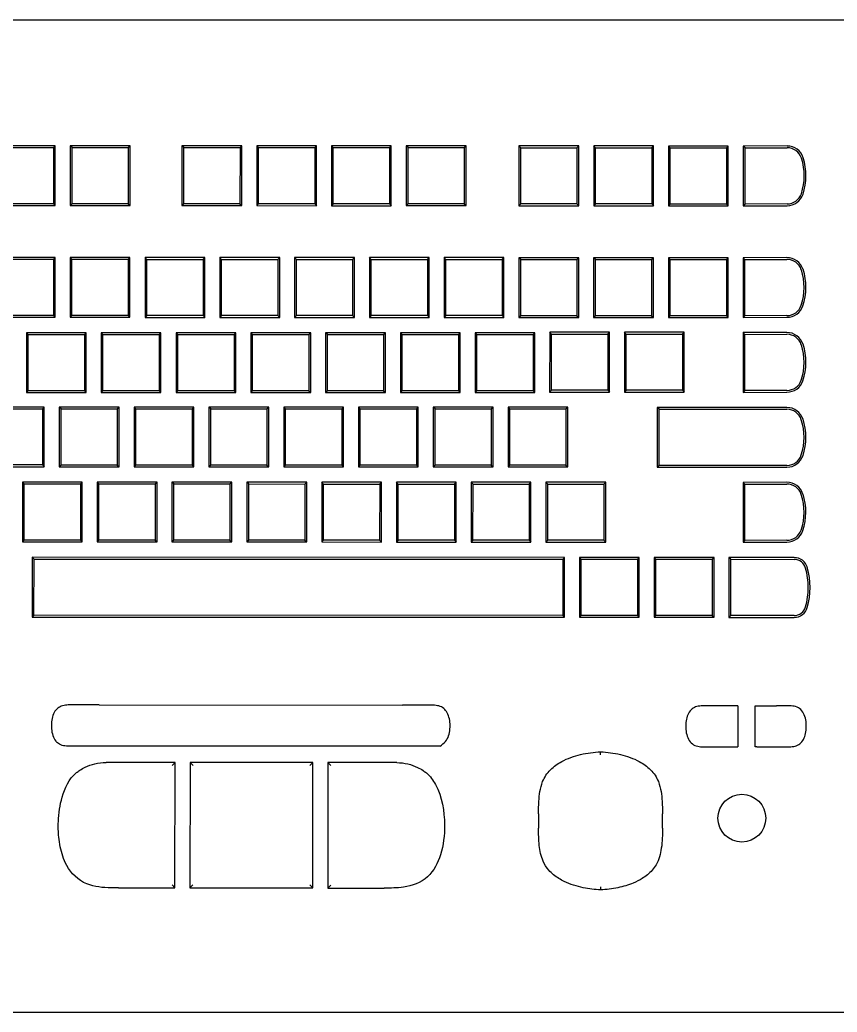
# Model space of a CAD drawing. Header units: millimetres. Extents: x -35117 to 70520, y -28859 to 27816.
# Drawn here: x -8773.3 to -8644.7, y 5050.4 to 5206.5 of the extents above; entities that cross this region are included whole.
import ezdxf

# ---------------------------------------------------------------- set-up
doc = ezdxf.new("R2010")
doc.units = ezdxf.units.MM
doc.layers.add('DRAW', color=7, linetype='Continuous', lineweight=40)

# ---------------------------------------------------------------- blocks, each defined once
blk = doc.blocks.new('клавиатура')
at = {"layer": 'DRAW', "color": 2, "lineweight": 25, "extrusion": (1, -6.50663e-16, 4.44089e-16)}
for p, q in [((303757.13, -6407.81), (304168.26, -6407.81)), ((303825.47, -6427.64), (303816.06, -6427.64)), ((303816.34, -6427.92), (303825.19, -6427.92)), ((303825.19, -6427.92), (303825.47, -6427.64)), ((303825.19, -6427.92), (303825.19, -6436.76)), ((303825.47, -6437.05), (303825.47, -6427.64)), ((303837.23, -6427.64), (303827.82, -6427.64)), ((303828.11, -6427.92), (303827.82, -6427.64)), ((303827.82, -6427.64), (303827.82, -6437.05)), ((303828.1, -6436.76), (303828.11, -6427.92)), ((303828.11, -6427.92), (303836.95, -6427.92)), ((303836.95, -6427.92), (303837.23, -6427.64)), ((303836.95, -6427.92), (303836.95, -6436.77)), ((303837.23, -6437.05), (303837.23, -6427.64)), ((303854.81, -6427.64), (303845.4, -6427.64)), ((303845.68, -6427.93), (303845.4, -6427.64)), ((303845.4, -6427.64), (303845.4, -6437.05)), ((303845.68, -6427.93), (303854.53, -6427.93)), ((303845.68, -6436.77), (303845.68, -6427.93)), ((303854.53, -6427.93), (303854.52, -6436.77)), ((303854.53, -6427.93), (303854.81, -6427.64)), ((303854.81, -6437.05), (303854.81, -6427.64)), ((303866.57, -6427.65), (303857.16, -6427.64)), ((303857.44, -6427.93), (303857.16, -6427.64)), ((303857.16, -6427.64), (303857.16, -6437.05)), ((303857.44, -6427.93), (303866.29, -6427.93)), ((303857.44, -6436.77), (303857.44, -6427.93)), ((303866.29, -6427.93), (303866.57, -6427.65)), ((303866.29, -6427.93), (303866.29, -6436.77)), ((303866.57, -6437.06), (303866.57, -6427.65)), ((303878.33, -6427.65), (303868.92, -6427.65)), ((303869.21, -6427.93), (303868.92, -6427.65)), ((303868.92, -6427.65), (303868.92, -6437.06)), ((303869.2, -6436.78), (303869.21, -6427.93)), ((303869.21, -6427.93), (303878.05, -6427.93)), ((303878.05, -6427.93), (303878.33, -6427.65)), ((303878.05, -6427.93), (303878.05, -6436.78)), ((303878.33, -6437.06), (303878.33, -6427.65)), ((303880.69, -6427.63), (303880.68, -6437.04)), ((303890.1, -6427.63), (303880.69, -6427.63)), ((303880.97, -6427.91), (303880.69, -6427.63)), ((303880.97, -6427.91), (303889.81, -6427.91)), ((303880.97, -6436.76), (303880.97, -6427.91)), ((303889.81, -6427.91), (303890.1, -6427.63)), ((303889.81, -6427.91), (303889.81, -6436.76)), ((303890.09, -6437.04), (303890.1, -6427.63)), ((303907.83, -6427.66), (303898.42, -6427.66)), ((303898.7, -6427.94), (303898.42, -6427.66)), ((303898.42, -6427.66), (303898.42, -6437.07)), ((303898.7, -6427.94), (303907.55, -6427.94)), ((303898.7, -6436.79), (303898.7, -6427.94)), ((303907.55, -6427.94), (303907.83, -6427.66)), ((303907.55, -6427.94), (303907.55, -6436.79)), ((303907.83, -6437.07), (303907.83, -6427.66)), ((303910.47, -6427.95), (303910.18, -6427.66)), ((303910.18, -6427.66), (303910.18, -6437.07)), ((303919.59, -6427.66), (303910.18, -6427.66)), ((303910.46, -6436.79), (303910.47, -6427.95)), ((303910.47, -6427.95), (303919.31, -6427.95)), ((303919.31, -6427.95), (303919.59, -6427.66)), ((303919.31, -6427.95), (303919.31, -6436.79)), ((303919.59, -6437.07), (303919.59, -6427.66)), ((303921.95, -6427.67), (303921.94, -6437.08)), ((303931.36, -6427.67), (303921.95, -6427.67)), ((303922.23, -6427.95), (303921.95, -6427.67)), ((303922.23, -6427.95), (303931.07, -6427.95)), ((303922.23, -6436.8), (303922.23, -6427.95)), ((303931.07, -6427.95), (303931.36, -6427.67)), ((303931.07, -6427.95), (303931.07, -6436.8)), ((303931.35, -6437.08), (303931.36, -6427.67)), ((303940.6, -6427.66), (303933.71, -6427.69)), ((303933.99, -6427.97), (303933.71, -6427.69)), ((303933.71, -6427.69), (303933.71, -6437.1)), ((303933.99, -6427.97), (303940.6, -6427.95)), ((303933.99, -6436.82), (303933.99, -6427.97)), ((303816.06, -6437.05), (303825.47, -6437.05)), ((303825.19, -6436.76), (303816.34, -6436.76)), ((303825.19, -6436.76), (303825.47, -6437.05)), ((303828.1, -6436.76), (303827.82, -6437.05)), ((303827.82, -6437.05), (303837.23, -6437.05)), ((303836.95, -6436.77), (303828.1, -6436.76)), ((303836.95, -6436.77), (303837.23, -6437.05)), ((303845.68, -6436.77), (303845.4, -6437.05)), ((303845.4, -6437.05), (303854.81, -6437.05)), ((303854.52, -6436.77), (303845.68, -6436.77)), ((303854.52, -6436.77), (303854.81, -6437.05)), ((303857.44, -6436.77), (303857.16, -6437.05)), ((303857.16, -6437.05), (303866.57, -6437.06)), ((303866.29, -6436.77), (303857.44, -6436.77)), ((303866.29, -6436.77), (303866.57, -6437.06)), ((303869.2, -6436.78), (303868.92, -6437.06)), ((303868.92, -6437.06), (303878.33, -6437.06)), ((303878.05, -6436.78), (303869.2, -6436.78)), ((303878.05, -6436.78), (303878.33, -6437.06)), ((303880.97, -6436.76), (303880.68, -6437.04)), ((303880.68, -6437.04), (303890.09, -6437.04)), ((303889.81, -6436.76), (303880.97, -6436.76)), ((303889.81, -6436.76), (303890.09, -6437.04)), ((303898.7, -6436.79), (303898.42, -6437.07)), ((303898.42, -6437.07), (303907.83, -6437.07)), ((303907.55, -6436.79), (303898.7, -6436.79)), ((303907.55, -6436.79), (303907.83, -6437.07)), ((303910.46, -6436.79), (303910.18, -6437.07)), ((303910.18, -6437.07), (303919.59, -6437.07)), ((303919.31, -6436.79), (303910.46, -6436.79)), ((303919.31, -6436.79), (303919.59, -6437.07)), ((303922.23, -6436.8), (303921.94, -6437.08)), ((303921.94, -6437.08), (303931.35, -6437.08)), ((303931.07, -6436.8), (303922.23, -6436.8)), ((303931.07, -6436.8), (303931.35, -6437.08)), ((303933.99, -6436.82), (303933.71, -6437.1)), ((303933.71, -6437.1), (303940.6, -6437.07)), ((303940.6, -6436.78), (303933.99, -6436.82)), ((303825.45, -6445.22), (303816.04, -6445.22)), ((303825.17, -6445.5), (303825.45, -6445.22)), ((303825.45, -6454.63), (303825.45, -6445.22)), ((303837.21, -6445.22), (303827.8, -6445.22)), ((303828.09, -6445.5), (303827.8, -6445.22)), ((303827.8, -6445.22), (303827.8, -6454.63)), ((303836.93, -6445.5), (303837.21, -6445.22)), ((303837.21, -6454.63), (303837.21, -6445.22)), ((303849.01, -6445.23), (303839.6, -6445.23)), ((303839.88, -6445.51), (303839.6, -6445.23)), ((303839.6, -6445.23), (303839.6, -6454.64)), ((303848.73, -6445.51), (303849.01, -6445.23)), ((303849.01, -6454.64), (303849.01, -6445.23)), ((303860.77, -6445.23), (303851.36, -6445.23)), ((303851.64, -6445.52), (303851.36, -6445.23)), ((303851.36, -6445.23), (303851.36, -6454.64)), ((303860.49, -6445.52), (303860.77, -6445.23)), ((303860.77, -6454.64), (303860.77, -6445.23)), ((303872.53, -6445.24), (303863.12, -6445.23)), ((303863.41, -6445.52), (303863.12, -6445.23)), ((303863.12, -6445.23), (303863.12, -6454.64)), ((303872.25, -6445.52), (303872.53, -6445.24)), ((303872.53, -6454.65), (303872.53, -6445.24)), ((303884.3, -6445.24), (303874.89, -6445.24)), ((303875.17, -6445.52), (303874.89, -6445.24)), ((303874.89, -6445.24), (303874.89, -6454.65)), ((303884.01, -6445.52), (303884.3, -6445.24)), ((303884.3, -6454.65), (303884.3, -6445.24)), ((303896.06, -6445.24), (303886.65, -6445.24)), ((303886.93, -6445.52), (303886.65, -6445.24)), ((303886.65, -6445.24), (303886.65, -6454.65)), ((303895.78, -6445.52), (303896.06, -6445.24)), ((303896.06, -6454.65), (303896.06, -6445.24)), ((303940.58, -6445.23), (303933.7, -6445.26)), ((303816.32, -6445.5), (303825.17, -6445.5)), ((303825.17, -6445.5), (303825.17, -6454.34)), ((303828.08, -6454.35), (303828.09, -6445.5)), ((303828.09, -6445.5), (303836.93, -6445.5)), ((303836.93, -6445.5), (303836.93, -6454.35)), ((303839.88, -6445.51), (303848.73, -6445.51)), ((303839.88, -6454.36), (303839.88, -6445.51)), ((303848.73, -6445.51), (303848.73, -6454.36)), ((303851.64, -6445.52), (303860.49, -6445.52)), ((303851.64, -6454.36), (303851.64, -6445.52)), ((303860.49, -6445.52), (303860.49, -6454.36)), ((303863.41, -6445.52), (303872.25, -6445.52)), ((303863.41, -6454.36), (303863.41, -6445.52)), ((303872.25, -6445.52), (303872.25, -6454.36)), ((303875.17, -6445.52), (303884.01, -6445.52)), ((303875.17, -6454.36), (303875.17, -6445.52)), ((303884.01, -6445.52), (303884.01, -6454.36)), ((303886.93, -6445.52), (303895.78, -6445.52)), ((303886.93, -6454.36), (303886.93, -6445.52)), ((303895.78, -6445.52), (303895.78, -6454.37)), ((303907.82, -6445.26), (303898.41, -6445.26)), ((303898.69, -6445.54), (303898.41, -6445.26)), ((303898.41, -6445.26), (303898.41, -6454.67)), ((303898.69, -6445.54), (303907.54, -6445.54)), ((303898.69, -6454.39), (303898.69, -6445.54)), ((303907.54, -6445.54), (303907.82, -6445.26)), ((303907.54, -6445.54), (303907.54, -6454.39)), ((303907.82, -6454.67), (303907.82, -6445.26)), ((303910.46, -6445.54), (303910.17, -6445.26)), ((303910.17, -6445.26), (303910.17, -6454.67)), ((303919.58, -6445.26), (303910.17, -6445.26)), ((303910.46, -6454.39), (303910.46, -6445.54)), ((303910.46, -6445.54), (303919.3, -6445.54)), ((303919.3, -6445.54), (303919.58, -6445.26)), ((303919.3, -6445.54), (303919.3, -6454.39)), ((303919.58, -6454.67), (303919.58, -6445.26)), ((303931.35, -6445.26), (303921.94, -6445.26)), ((303922.22, -6445.54), (303921.94, -6445.26)), ((303921.94, -6445.26), (303921.94, -6454.67)), ((303922.22, -6445.54), (303931.07, -6445.55)), ((303922.22, -6454.39), (303922.22, -6445.54)), ((303931.07, -6445.55), (303931.06, -6454.39)), ((303931.07, -6445.55), (303931.35, -6445.26)), ((303931.35, -6454.67), (303931.35, -6445.26)), ((303933.7, -6445.26), (303933.69, -6454.67)), ((303933.98, -6445.54), (303933.7, -6445.26)), ((303933.98, -6445.54), (303940.58, -6445.52)), ((303933.98, -6454.39), (303933.98, -6445.54)), ((303825.17, -6454.34), (303816.32, -6454.34)), ((303825.17, -6454.34), (303825.45, -6454.63)), ((303828.08, -6454.35), (303827.8, -6454.63)), ((303836.93, -6454.35), (303828.08, -6454.35)), ((303836.93, -6454.35), (303837.21, -6454.63)), ((303839.88, -6454.36), (303839.6, -6454.64)), ((303848.73, -6454.36), (303839.88, -6454.36)), ((303848.73, -6454.36), (303849.01, -6454.64)), ((303851.64, -6454.36), (303851.36, -6454.64)), ((303860.49, -6454.36), (303851.64, -6454.36)), ((303860.49, -6454.36), (303860.77, -6454.64)), ((303863.41, -6454.36), (303863.12, -6454.64)), ((303872.25, -6454.36), (303863.41, -6454.36)), ((303872.25, -6454.36), (303872.53, -6454.65)), ((303875.17, -6454.36), (303874.89, -6454.65)), ((303884.01, -6454.36), (303875.17, -6454.36)), ((303884.01, -6454.36), (303884.3, -6454.65)), ((303886.93, -6454.36), (303886.65, -6454.65)), ((303895.78, -6454.37), (303886.93, -6454.36)), ((303895.78, -6454.37), (303896.06, -6454.65)), ((303898.69, -6454.39), (303898.41, -6454.67)), ((303907.54, -6454.39), (303898.69, -6454.39)), ((303907.54, -6454.39), (303907.82, -6454.67)), ((303910.46, -6454.39), (303910.17, -6454.67)), ((303919.3, -6454.39), (303910.46, -6454.39)), ((303919.3, -6454.39), (303919.58, -6454.67)), ((303922.22, -6454.39), (303921.94, -6454.67)), ((303931.06, -6454.39), (303922.22, -6454.39)), ((303931.06, -6454.39), (303931.35, -6454.67)), ((303933.98, -6454.39), (303933.69, -6454.67)), ((303940.59, -6454.35), (303933.98, -6454.39)), ((303816.04, -6454.63), (303825.45, -6454.63)), ((303827.8, -6454.63), (303837.21, -6454.63)), ((303839.6, -6454.64), (303849.01, -6454.64)), ((303851.36, -6454.64), (303860.77, -6454.64)), ((303863.12, -6454.64), (303872.53, -6454.65)), ((303874.89, -6454.65), (303884.3, -6454.65)), ((303886.65, -6454.65), (303896.06, -6454.65)), ((303898.41, -6454.67), (303907.82, -6454.67)), ((303910.17, -6454.67), (303919.58, -6454.67)), ((303921.94, -6454.67), (303931.35, -6454.67)), ((303933.69, -6454.67), (303940.59, -6454.63)), ((303830.33, -6457.05), (303820.92, -6457.05)), ((303821.2, -6457.33), (303820.92, -6457.05)), ((303820.92, -6457.05), (303820.92, -6466.46)), ((303821.2, -6457.33), (303830.05, -6457.34)), ((303821.2, -6466.18), (303821.2, -6457.33)), ((303830.05, -6457.34), (303830.04, -6466.18)), ((303830.05, -6457.34), (303830.33, -6457.05)), ((303830.33, -6466.46), (303830.33, -6457.05)), ((303842.09, -6457.05), (303832.68, -6457.05)), ((303832.96, -6457.34), (303832.68, -6457.05)), ((303832.68, -6457.05), (303832.68, -6466.46)), ((303832.96, -6457.34), (303841.81, -6457.34)), ((303832.96, -6466.18), (303832.96, -6457.34)), ((303841.81, -6457.34), (303842.09, -6457.05)), ((303841.81, -6457.34), (303841.81, -6466.18)), ((303842.09, -6466.46), (303842.09, -6457.05)), ((303844.48, -6457.07), (303844.47, -6466.48)), ((303853.89, -6457.07), (303844.48, -6457.07)), ((303844.76, -6457.35), (303844.48, -6457.07)), ((303844.76, -6457.35), (303853.6, -6457.35)), ((303844.76, -6466.2), (303844.76, -6457.35)), ((303853.6, -6457.35), (303853.89, -6457.07)), ((303853.6, -6457.35), (303853.6, -6466.2)), ((303853.88, -6466.48), (303853.89, -6457.07)), ((303865.65, -6457.07), (303856.24, -6457.07)), ((303856.52, -6457.35), (303856.24, -6457.07)), ((303856.24, -6457.07), (303856.24, -6466.48)), ((303856.52, -6457.35), (303865.37, -6457.35)), ((303856.52, -6466.2), (303856.52, -6457.35)), ((303865.37, -6457.35), (303865.65, -6457.07)), ((303865.37, -6457.35), (303865.37, -6466.2)), ((303865.65, -6466.48), (303865.65, -6457.07)), ((303877.41, -6457.07), (303868, -6457.07)), ((303868.28, -6457.35), (303868, -6457.07)), ((303868, -6457.07), (303868, -6466.48)), ((303868.28, -6457.35), (303877.13, -6457.35)), ((303868.28, -6466.2), (303868.28, -6457.35)), ((303877.13, -6457.35), (303877.41, -6457.07)), ((303877.13, -6457.35), (303877.13, -6466.2)), ((303877.41, -6466.48), (303877.41, -6457.07)), ((303889.17, -6457.07), (303879.76, -6457.07)), ((303880.05, -6457.35), (303879.76, -6457.07)), ((303879.76, -6457.07), (303879.76, -6466.48)), ((303880.04, -6466.2), (303880.05, -6457.35)), ((303880.05, -6457.35), (303888.89, -6457.35)), ((303888.89, -6457.35), (303889.17, -6457.07)), ((303888.89, -6457.35), (303888.89, -6466.2)), ((303889.17, -6466.48), (303889.17, -6457.07)), ((303900.94, -6457.07), (303891.53, -6457.07)), ((303891.81, -6457.36), (303891.53, -6457.07)), ((303891.53, -6457.07), (303891.53, -6466.48)), ((303891.81, -6457.36), (303900.65, -6457.36)), ((303891.81, -6466.2), (303891.81, -6457.36)), ((303900.65, -6457.36), (303900.94, -6457.07)), ((303900.65, -6457.36), (303900.65, -6466.2)), ((303900.94, -6466.48), (303900.94, -6457.07)), ((303903.26, -6456.99), (303903.25, -6466.4)), ((303903.54, -6457.27), (303903.26, -6456.99)), ((303912.67, -6456.99), (303903.26, -6456.99)), ((303903.54, -6466.12), (303903.54, -6457.27)), ((303903.54, -6457.27), (303912.38, -6457.27)), ((303912.38, -6457.27), (303912.67, -6456.99)), ((303912.38, -6457.27), (303912.38, -6466.12)), ((303912.67, -6466.4), (303912.67, -6456.99)), ((303924.43, -6456.99), (303915.02, -6456.99)), ((303915.3, -6457.27), (303915.02, -6456.99)), ((303915.02, -6456.99), (303915.02, -6466.4)), ((303915.3, -6457.27), (303924.15, -6457.27)), ((303915.3, -6466.12), (303915.3, -6457.27)), ((303924.15, -6457.27), (303924.43, -6456.99)), ((303924.15, -6457.27), (303924.15, -6466.12)), ((303924.43, -6466.4), (303924.43, -6456.99)), ((303933.7, -6457.04), (303933.69, -6466.45)), ((303940.58, -6457.01), (303933.7, -6457.04)), ((303933.98, -6457.32), (303933.7, -6457.04)), ((303933.98, -6457.32), (303940.58, -6457.3)), ((303933.98, -6466.17), (303933.98, -6457.32)), ((303821.2, -6466.18), (303820.92, -6466.46)), ((303820.92, -6466.46), (303830.33, -6466.46)), ((303830.04, -6466.18), (303821.2, -6466.18)), ((303830.04, -6466.18), (303830.33, -6466.46)), ((303832.96, -6466.18), (303832.68, -6466.46)), ((303832.68, -6466.46), (303842.09, -6466.46)), ((303841.81, -6466.18), (303832.96, -6466.18)), ((303841.81, -6466.18), (303842.09, -6466.46)), ((303844.76, -6466.2), (303844.47, -6466.48)), ((303844.47, -6466.48), (303853.88, -6466.48)), ((303853.6, -6466.2), (303844.76, -6466.2)), ((303853.6, -6466.2), (303853.88, -6466.48)), ((303856.52, -6466.2), (303856.24, -6466.48)), ((303856.24, -6466.48), (303865.65, -6466.48)), ((303865.37, -6466.2), (303856.52, -6466.2)), ((303865.37, -6466.2), (303865.65, -6466.48)), ((303868.28, -6466.2), (303868, -6466.48)), ((303868, -6466.48), (303877.41, -6466.48)), ((303877.13, -6466.2), (303868.28, -6466.2)), ((303877.13, -6466.2), (303877.41, -6466.48)), ((303880.04, -6466.2), (303879.76, -6466.48)), ((303879.76, -6466.48), (303889.17, -6466.48)), ((303888.89, -6466.2), (303880.04, -6466.2)), ((303888.89, -6466.2), (303889.17, -6466.48)), ((303891.81, -6466.2), (303891.53, -6466.48)), ((303891.53, -6466.48), (303900.94, -6466.48)), ((303900.65, -6466.2), (303891.81, -6466.2)), ((303900.65, -6466.2), (303900.94, -6466.48)), ((303903.54, -6466.12), (303903.25, -6466.4)), ((303903.25, -6466.4), (303912.67, -6466.4)), ((303912.38, -6466.12), (303903.54, -6466.12)), ((303912.38, -6466.12), (303912.67, -6466.4)), ((303915.3, -6466.12), (303915.02, -6466.4)), ((303915.02, -6466.4), (303924.43, -6466.4)), ((303924.15, -6466.12), (303915.3, -6466.12)), ((303924.15, -6466.12), (303924.43, -6466.4)), ((303933.98, -6466.17), (303933.69, -6466.45)), ((303933.69, -6466.45), (303940.59, -6466.42)), ((303940.59, -6466.13), (303933.98, -6466.17)), ((303823.73, -6468.75), (303814.32, -6468.75)), ((303814.61, -6469.03), (303823.45, -6469.03)), ((303823.45, -6469.03), (303823.73, -6468.75)), ((303823.45, -6469.03), (303823.45, -6477.87)), ((303823.73, -6478.16), (303823.73, -6468.75)), ((303835.5, -6468.75), (303826.09, -6468.75)), ((303826.37, -6469.03), (303826.09, -6468.75)), ((303826.09, -6468.75), (303826.09, -6478.16)), ((303826.37, -6469.03), (303835.22, -6469.03)), ((303826.37, -6477.88), (303826.37, -6469.03)), ((303835.22, -6469.03), (303835.21, -6477.88)), ((303835.22, -6469.03), (303835.5, -6468.75)), ((303835.5, -6478.16), (303835.5, -6468.75)), ((303847.26, -6468.75), (303837.85, -6468.75)), ((303838.13, -6469.03), (303837.85, -6468.75)), ((303837.85, -6468.75), (303837.85, -6478.16)), ((303838.13, -6469.03), (303846.98, -6469.03)), ((303838.13, -6477.88), (303838.13, -6469.03)), ((303846.98, -6469.03), (303847.26, -6468.75)), ((303846.98, -6469.03), (303846.98, -6477.88)), ((303847.26, -6478.16), (303847.26, -6468.75)), ((303849.65, -6468.76), (303849.64, -6478.17)), ((303859.06, -6468.76), (303849.65, -6468.76)), ((303849.93, -6469.04), (303849.65, -6468.76)), ((303849.93, -6469.04), (303858.77, -6469.05)), ((303849.93, -6477.89), (303849.93, -6469.04)), ((303858.77, -6469.05), (303859.06, -6468.76)), ((303858.77, -6469.05), (303858.77, -6477.89)), ((303859.05, -6478.17), (303859.06, -6468.76)), ((303870.82, -6468.77), (303861.41, -6468.76)), ((303861.69, -6469.05), (303861.41, -6468.76)), ((303861.41, -6468.76), (303861.41, -6478.17)), ((303861.69, -6469.05), (303870.54, -6469.05)), ((303861.69, -6477.89), (303861.69, -6469.05)), ((303870.54, -6469.05), (303870.82, -6468.77)), ((303870.54, -6469.05), (303870.54, -6477.89)), ((303870.82, -6478.18), (303870.82, -6468.77)), ((303882.58, -6468.77), (303873.17, -6468.77)), ((303873.45, -6469.05), (303873.17, -6468.77)), ((303873.17, -6468.77), (303873.17, -6478.18)), ((303873.45, -6469.05), (303882.3, -6469.05)), ((303873.45, -6477.89), (303873.45, -6469.05)), ((303882.3, -6469.05), (303882.58, -6468.77)), ((303882.3, -6469.05), (303882.3, -6477.89)), ((303882.58, -6478.18), (303882.58, -6468.77)), ((303894.34, -6468.77), (303884.93, -6468.77)), ((303885.22, -6469.05), (303884.93, -6468.77)), ((303884.93, -6468.77), (303884.93, -6478.18)), ((303885.21, -6477.89), (303885.22, -6469.05)), ((303885.22, -6469.05), (303894.06, -6469.05)), ((303894.06, -6469.05), (303894.34, -6468.77)), ((303894.06, -6469.05), (303894.06, -6477.9)), ((303894.34, -6478.18), (303894.34, -6468.77)), ((303906.11, -6468.77), (303896.7, -6468.77)), ((303896.98, -6469.05), (303896.7, -6468.77)), ((303896.7, -6468.77), (303896.7, -6478.18)), ((303896.98, -6469.05), (303905.82, -6469.05)), ((303896.98, -6477.9), (303896.98, -6469.05)), ((303905.82, -6469.05), (303906.11, -6468.77)), ((303905.82, -6469.05), (303905.82, -6477.9)), ((303906.11, -6478.18), (303906.11, -6468.77)), ((303920.47, -6469.09), (303920.19, -6468.8)), ((303940.59, -6468.81), (303920.19, -6468.8)), ((303920.19, -6468.8), (303920.19, -6478.21)), ((303920.47, -6469.09), (303940.59, -6469.09)), ((303920.47, -6477.93), (303920.47, -6469.09)), ((303823.45, -6477.87), (303814.61, -6477.87)), ((303823.45, -6477.87), (303823.73, -6478.16)), ((303826.37, -6477.88), (303826.09, -6478.16)), ((303835.21, -6477.88), (303826.37, -6477.88)), ((303835.21, -6477.88), (303835.5, -6478.16)), ((303838.13, -6477.88), (303837.85, -6478.16)), ((303846.98, -6477.88), (303838.13, -6477.88)), ((303846.98, -6477.88), (303847.26, -6478.16)), ((303849.93, -6477.89), (303849.64, -6478.17)), ((303858.77, -6477.89), (303849.93, -6477.89)), ((303858.77, -6477.89), (303859.05, -6478.17)), ((303861.69, -6477.89), (303861.41, -6478.17)), ((303870.54, -6477.89), (303861.69, -6477.89)), ((303870.54, -6477.89), (303870.82, -6478.18)), ((303873.45, -6477.89), (303873.17, -6478.18)), ((303882.3, -6477.89), (303873.45, -6477.89)), ((303882.3, -6477.89), (303882.58, -6478.18)), ((303885.21, -6477.89), (303884.93, -6478.18)), ((303894.06, -6477.9), (303885.21, -6477.89)), ((303894.06, -6477.9), (303894.34, -6478.18)), ((303896.98, -6477.9), (303896.7, -6478.18)), ((303905.82, -6477.9), (303896.98, -6477.9)), ((303905.82, -6477.9), (303906.11, -6478.18)), ((303920.47, -6477.93), (303920.19, -6478.21)), ((303940.58, -6477.94), (303920.47, -6477.93)), ((303814.32, -6478.16), (303823.73, -6478.16)), ((303826.09, -6478.16), (303835.5, -6478.16)), ((303837.85, -6478.16), (303847.26, -6478.16)), ((303849.64, -6478.17), (303859.05, -6478.17)), ((303861.41, -6478.17), (303870.82, -6478.18)), ((303873.17, -6478.18), (303882.58, -6478.18)), ((303884.93, -6478.18), (303894.34, -6478.18)), ((303896.7, -6478.18), (303906.11, -6478.18)), ((303920.19, -6478.21), (303940.58, -6478.22)), ((303820.29, -6480.57), (303820.29, -6489.98)), ((303829.7, -6480.57), (303820.29, -6480.57)), ((303820.58, -6480.85), (303820.29, -6480.57)), ((303820.58, -6489.69), (303820.58, -6480.85)), ((303820.58, -6480.85), (303829.42, -6480.85)), ((303829.42, -6480.85), (303829.7, -6480.57)), ((303829.42, -6480.85), (303829.42, -6489.69)), ((303829.7, -6489.98), (303829.7, -6480.57)), ((303832.06, -6480.57), (303832.06, -6489.98)), ((303841.47, -6480.57), (303832.06, -6480.57)), ((303832.34, -6480.85), (303832.06, -6480.57)), ((303832.34, -6489.69), (303832.34, -6480.85)), ((303832.34, -6480.85), (303841.19, -6480.85)), ((303841.19, -6480.85), (303841.18, -6489.7)), ((303841.19, -6480.85), (303841.47, -6480.57)), ((303841.47, -6489.98), (303841.47, -6480.57)), ((303843.82, -6480.57), (303843.82, -6489.98)), ((303853.23, -6480.57), (303843.82, -6480.57)), ((303844.1, -6480.85), (303843.82, -6480.57)), ((303844.1, -6489.7), (303844.1, -6480.85)), ((303844.1, -6480.85), (303852.95, -6480.85)), ((303852.95, -6480.85), (303853.23, -6480.57)), ((303852.95, -6480.85), (303852.95, -6489.7)), ((303853.23, -6489.98), (303853.23, -6480.57)), ((303855.62, -6480.58), (303855.61, -6489.99)), ((303865.03, -6480.58), (303855.62, -6480.58)), ((303855.9, -6480.86), (303855.62, -6480.58)), ((303855.9, -6489.71), (303855.9, -6480.86)), ((303855.9, -6480.86), (303864.74, -6480.87)), ((303864.74, -6480.87), (303865.03, -6480.58)), ((303864.74, -6480.87), (303864.74, -6489.71)), ((303865.02, -6489.99), (303865.03, -6480.58)), ((303867.38, -6480.58), (303867.38, -6489.99)), ((303876.79, -6480.58), (303867.38, -6480.58)), ((303867.66, -6480.87), (303867.38, -6480.58)), ((303867.66, -6489.71), (303867.66, -6480.87)), ((303867.66, -6480.87), (303876.51, -6480.87)), ((303876.51, -6480.87), (303876.5, -6489.71)), ((303876.51, -6480.87), (303876.79, -6480.58)), ((303876.79, -6490), (303876.79, -6480.58)), ((303879.14, -6480.59), (303879.14, -6490)), ((303888.55, -6480.59), (303879.14, -6480.59)), ((303879.42, -6480.87), (303879.14, -6480.59)), ((303879.42, -6489.71), (303879.42, -6480.87)), ((303879.42, -6480.87), (303888.27, -6480.87)), ((303888.27, -6480.87), (303888.55, -6480.59)), ((303888.27, -6480.87), (303888.27, -6489.71)), ((303888.55, -6490), (303888.55, -6480.59)), ((303890.9, -6480.59), (303890.9, -6490)), ((303900.31, -6480.59), (303890.9, -6480.59)), ((303891.19, -6480.87), (303890.9, -6480.59)), ((303891.18, -6489.71), (303891.19, -6480.87)), ((303891.19, -6480.87), (303900.03, -6480.87)), ((303900.03, -6480.87), (303900.31, -6480.59)), ((303900.03, -6480.87), (303900.03, -6489.72)), ((303900.31, -6490), (303900.31, -6480.59)), ((303902.67, -6480.59), (303902.67, -6490)), ((303902.95, -6480.87), (303902.67, -6480.59)), ((303912.08, -6480.59), (303902.67, -6480.59)), ((303902.95, -6489.72), (303902.95, -6480.87)), ((303902.95, -6480.87), (303911.79, -6480.87)), ((303911.79, -6480.87), (303912.08, -6480.59)), ((303911.79, -6480.87), (303911.79, -6489.72)), ((303912.08, -6490), (303912.08, -6480.59)), ((303933.69, -6480.63), (303933.68, -6490.04)), ((303940.57, -6480.6), (303933.69, -6480.63)), ((303933.97, -6480.91), (303933.69, -6480.63)), ((303933.96, -6489.75), (303933.97, -6480.91)), ((303933.97, -6480.91), (303940.57, -6480.88)), ((303820.58, -6489.69), (303820.29, -6489.98)), ((303820.29, -6489.98), (303829.7, -6489.98)), ((303829.42, -6489.69), (303820.58, -6489.69)), ((303829.42, -6489.69), (303829.7, -6489.98)), ((303832.34, -6489.69), (303832.06, -6489.98)), ((303832.06, -6489.98), (303841.47, -6489.98)), ((303841.18, -6489.7), (303832.34, -6489.69)), ((303841.18, -6489.7), (303841.47, -6489.98)), ((303844.1, -6489.7), (303843.82, -6489.98)), ((303843.82, -6489.98), (303853.23, -6489.98)), ((303852.95, -6489.7), (303844.1, -6489.7)), ((303852.95, -6489.7), (303853.23, -6489.98)), ((303855.9, -6489.71), (303855.61, -6489.99)), ((303855.61, -6489.99), (303865.02, -6489.99)), ((303864.74, -6489.71), (303855.9, -6489.71)), ((303864.74, -6489.71), (303865.02, -6489.99)), ((303867.66, -6489.71), (303867.38, -6489.99)), ((303867.38, -6489.99), (303876.79, -6490)), ((303876.5, -6489.71), (303867.66, -6489.71)), ((303876.5, -6489.71), (303876.79, -6490)), ((303879.42, -6489.71), (303879.14, -6490)), ((303879.14, -6490), (303888.55, -6490)), ((303888.27, -6489.71), (303879.42, -6489.71)), ((303888.27, -6489.71), (303888.55, -6490)), ((303891.18, -6489.71), (303890.9, -6490)), ((303890.9, -6490), (303900.31, -6490)), ((303900.03, -6489.72), (303891.18, -6489.71)), ((303900.03, -6489.72), (303900.31, -6490)), ((303902.95, -6489.72), (303902.67, -6490)), ((303902.67, -6490), (303912.08, -6490)), ((303911.79, -6489.72), (303902.95, -6489.72)), ((303911.79, -6489.72), (303912.08, -6490)), ((303933.96, -6489.75), (303933.68, -6490.04)), ((303933.68, -6490.04), (303940.58, -6490)), ((303940.58, -6489.72), (303933.96, -6489.75)), ((303821.84, -6492.39), (303821.83, -6501.8)), ((303822.12, -6492.67), (303821.84, -6492.39)), ((303905.59, -6492.43), (303821.84, -6492.39)), ((303822.11, -6501.52), (303822.12, -6492.67)), ((303822.12, -6492.67), (303905.3, -6492.71)), ((303905.3, -6492.71), (303905.59, -6492.43)), ((303905.3, -6492.71), (303905.3, -6501.56)), ((303905.58, -6501.84), (303905.59, -6492.43)), ((303907.94, -6492.43), (303907.93, -6501.84)), ((303908.22, -6492.71), (303907.94, -6492.43)), ((303917.35, -6492.43), (303907.94, -6492.43)), ((303908.22, -6501.56), (303908.22, -6492.71)), ((303908.22, -6492.71), (303917.06, -6492.71)), ((303917.06, -6492.71), (303917.35, -6492.43)), ((303917.06, -6492.71), (303917.06, -6501.56)), ((303917.34, -6501.84), (303917.35, -6492.43)), ((303929.11, -6492.43), (303919.7, -6492.43)), ((303919.98, -6492.71), (303919.7, -6492.43)), ((303919.7, -6492.43), (303919.7, -6501.84)), ((303919.98, -6492.71), (303928.83, -6492.72)), ((303919.98, -6501.56), (303919.98, -6492.71)), ((303928.83, -6492.72), (303929.11, -6492.43)), ((303928.83, -6492.72), (303928.83, -6501.56)), ((303929.11, -6501.84), (303929.11, -6492.43)), ((303931.75, -6492.72), (303931.46, -6492.44)), ((303931.46, -6492.44), (303931.46, -6501.85)), ((303941.73, -6492.44), (303931.46, -6492.44)), ((303931.74, -6501.57), (303931.75, -6492.72)), ((303931.75, -6492.72), (303941.73, -6492.73)), ((303822.11, -6501.52), (303821.83, -6501.8)), ((303821.83, -6501.8), (303905.58, -6501.84)), ((303905.3, -6501.56), (303822.11, -6501.52)), ((303905.3, -6501.56), (303905.58, -6501.84)), ((303908.22, -6501.56), (303907.93, -6501.84)), ((303907.93, -6501.84), (303917.34, -6501.84)), ((303917.06, -6501.56), (303908.22, -6501.56)), ((303917.06, -6501.56), (303917.34, -6501.84)), ((303919.98, -6501.56), (303919.7, -6501.84)), ((303919.7, -6501.84), (303929.11, -6501.84)), ((303928.83, -6501.56), (303919.98, -6501.56)), ((303928.83, -6501.56), (303929.11, -6501.84)), ((303931.74, -6501.57), (303931.46, -6501.85)), ((303931.46, -6501.85), (303941.72, -6501.86)), ((303941.72, -6501.57), (303931.74, -6501.57)), ((303832.37, -6515.63), (303880.07, -6515.66)), ((303932.84, -6515.78), (303932.84, -6522.23)), ((303935.57, -6522.22), (303935.57, -6515.78)), ((303935.57, -6515.78), (303935.85, -6515.78)), ((303886.03, -6522.13), (303829.92, -6522.13)), ((303935.85, -6522.22), (303935.57, -6522.22)), ((303844.32, -6524.68), (303833.46, -6524.68)), ((303843.85, -6525.15), (303844.32, -6524.68)), ((303844.3, -6544.44), (303844.32, -6524.68)), ((303846.68, -6524.68), (303846.66, -6544.42)), ((303847.15, -6525.15), (303846.68, -6524.68)), ((303865.98, -6524.68), (303846.68, -6524.68)), ((303865.51, -6525.15), (303865.98, -6524.68)), ((303865.98, -6544.44), (303865.98, -6524.68)), ((303868.34, -6524.69), (303868.33, -6544.45)), ((303868.81, -6525.16), (303868.34, -6524.69)), ((303872.06, -6524.7), (303868.34, -6524.69)), ((303879.19, -6524.71), (303872.06, -6524.7)), ((303901.51, -6532.75), (303901.51, -6535.01)), ((303920.99, -6535.01), (303920.99, -6532.75)), ((303835.4, -6544.44), (303844.3, -6544.44)), ((303843.83, -6543.97), (303844.3, -6544.44)), ((303847.13, -6543.95), (303846.66, -6544.42)), ((303846.66, -6544.42), (303865.98, -6544.44)), ((303865.51, -6543.97), (303865.98, -6544.44)), ((303868.8, -6543.98), (303868.33, -6544.45)), ((303868.33, -6544.45), (303877.22, -6544.47)), ((303757.13, -6563.99), (304168.26, -6563.99))]:
    blk.add_line(p, q, dxfattribs=at)
at = {"layer": 'DRAW', "color": 2, "lineweight": 25}
blk.add_circle((303933.49, -6533.46), 3.76, dxfattribs=at)
for centre, radius, start, end in [((303940.61, -6430.32), 2.65, 17.7209, 90.2339), ((303940.61, -6430.32), 2.37, 17.7209, 90.2339), ((303934.21, -6432.36), 9.09, 341.9627, 17.721), ((303934.21, -6432.36), 9.37, 341.9517, 17.721), ((303940.61, -6434.41), 2.37, 269.935, 341.2195), ((303940.61, -6434.41), 2.65, 269.9563, 341.2598), ((303940.59, -6447.89), 2.65, 17.7209, 90.2339), ((303940.59, -6447.89), 2.37, 17.7209, 90.2339), ((303934.2, -6449.93), 9.09, 341.9627, 17.721), ((303934.2, -6449.93), 9.37, 341.9517, 17.721), ((303940.59, -6451.98), 2.37, 269.935, 341.2195), ((303940.59, -6451.98), 2.65, 269.9563, 341.2598), ((303940.59, -6459.67), 2.65, 17.7209, 90.2339), ((303940.59, -6459.67), 2.37, 17.7209, 90.2339), ((303934.2, -6461.71), 9.09, 341.9627, 17.721), ((303934.2, -6461.71), 9.37, 341.9517, 17.721), ((303940.59, -6463.76), 2.37, 269.935, 341.2195), ((303940.59, -6463.76), 2.65, 269.9563, 341.2598), ((303940.59, -6471.47), 2.65, 17.6909, 89.9727), ((303940.59, -6471.47), 2.37, 17.6909, 89.9727), ((303934.16, -6473.52), 9.12, 342.2544, 17.6909), ((303934.16, -6473.52), 9.4, 342.2544, 17.6909), ((303940.59, -6475.57), 2.37, 269.9727, 342.2544), ((303940.59, -6475.57), 2.65, 269.9727, 342.2544), ((303940.58, -6483.25), 2.65, 17.7209, 90.2339), ((303940.58, -6483.25), 2.37, 17.7209, 90.2339), ((303934.19, -6485.3), 9.09, 341.9627, 17.721), ((303934.19, -6485.3), 9.37, 341.9517, 17.721), ((303940.58, -6487.35), 2.37, 269.935, 341.2195), ((303940.58, -6487.35), 2.65, 269.9563, 341.2598), ((303941.73, -6494.59), 2.15, 15.6422, 89.9727), ((303941.73, -6494.59), 1.86, 15.6422, 89.9727), ((303932.6, -6497.15), 11.34, 344.3032, 15.6422), ((303932.6, -6497.15), 11.62, 344.3032, 15.6422), ((303941.72, -6499.71), 1.86, 269.9727, 344.3032), ((303941.72, -6499.71), 2.15, 269.9727, 344.3032)]:
    blk.add_arc(centre, radius, start, end, dxfattribs=at)
for points, knots in [([(303832.37, -6515.63), (303831.96, -6515.63), (303831.15, -6515.63), (303830, -6515.64), (303828.94, -6515.64), (303827.97, -6515.64), (303827.06, -6515.64), (303826.19, -6515.85), (303825.47, -6516.43), (303825.05, -6517.29), (303824.84, -6518.3), (303824.84, -6519.38), (303825.02, -6520.44), (303825.37, -6521.14), (303825.63, -6521.43), (303825.67, -6521.47)], [0, 0, 0, 0, 1.309295, 2.555714, 3.680848, 4.69299, 5.64084, 6.561642, 7.473985, 8.482334, 9.565761, 10.728209, 11.88442, 12.97535, 13.140239, 13.140239, 13.140239, 13.140239]), ([(303886.03, -6522.13), (303886.3, -6521.88), (303886.92, -6521.49), (303887.4, -6520.48), (303887.59, -6519.42), (303887.59, -6518.35), (303887.38, -6517.34), (303886.96, -6516.47), (303886.24, -6515.9), (303885.37, -6515.68), (303884.47, -6515.68), (303883.5, -6515.68), (303882.44, -6515.68), (303881.28, -6515.67), (303880.48, -6515.66), (303880.07, -6515.66)], [0, 0, 0, 0, 1.181428, 2.2741, 3.432158, 4.596461, 5.681619, 6.691578, 7.605379, 8.527651, 9.477015, 10.490773, 11.617704, 12.866113, 14.177499, 14.177499, 14.177499, 14.177499]), ([(303932.84, -6515.78), (303932.19, -6515.78), (303931.16, -6515.78), (303929.78, -6515.78), (303928.72, -6515.79), (303927.76, -6515.78), (303926.86, -6515.78), (303926, -6515.98), (303925.28, -6516.55), (303924.86, -6517.41), (303924.66, -6518.41), (303924.65, -6519.48), (303924.83, -6520.53), (303925.28, -6521.46), (303926.07, -6522.07), (303927.02, -6522.24), (303927.96, -6522.23), (303929.91, -6522.22), (303931.53, -6522.22), (303932.84, -6522.23)], [0, 0, 0, 0, 2.058672, 3.29619, 4.412941, 5.417622, 6.358811, 7.273723, 8.180459, 9.182325, 10.25836, 11.412749, 12.561062, 13.644954, 14.63818, 15.621475, 16.644041, 17.638871, 21.819871, 21.819871, 21.819871, 21.819871]), ([(303935.85, -6522.22), (303936.27, -6522.22), (303937.07, -6522.22), (303938.14, -6522.22), (303939.05, -6522.22), (303939.88, -6522.22), (303940.75, -6522.23), (303941.64, -6522.2), (303942.48, -6521.92), (303943.14, -6521.26), (303943.5, -6520.36), (303943.66, -6519.33), (303943.62, -6518.25), (303943.37, -6517.21), (303942.84, -6516.32), (303941.96, -6515.84), (303941.01, -6515.75), (303940.01, -6515.78), (303939.32, -6515.77), (303938.96, -6515.77)], [0, 0, 0, 0, 1.329778, 2.56773, 3.394975, 4.215595, 5.225002, 6.152469, 7.054963, 7.97233, 9.006822, 10.1005, 11.269543, 12.41703, 13.487051, 14.463113, 15.458133, 16.508107, 17.646884, 17.646884, 17.646884, 17.646884]), ([(303935.85, -6515.78), (303936.2, -6515.78), (303936.89, -6515.77), (303937.93, -6515.77), (303938.62, -6515.77), (303938.96, -6515.77)], [0, 0, 0, 0, 1.102643, 2.204516, 3.305619, 3.305619, 3.305619, 3.305619]), ([(303829.92, -6522.13), (303829.34, -6522.14), (303828.45, -6522.14), (303827.24, -6522.15), (303826.33, -6522), (303825.85, -6521.65), (303825.67, -6521.47)], [0, 0, 0, 0, 1.830577, 2.862146, 3.853434, 4.692594, 4.692594, 4.692594, 4.692594]), ([(303901.51, -6532.75), (303901.51, -6532.12), (303901.52, -6531.47), (303901.62, -6529.79), (303901.75, -6528.73), (303902.42, -6527.01), (303902.85, -6526.37), (303903.9, -6525.31), (303904.51, -6524.89), (303906.09, -6524.04), (303907.1, -6523.69), (303909.15, -6523.2), (303910.2, -6523.05), (303911.25, -6523.01)], [0, 0, 0, 0, 2.010926, 2.010926, 5.228408, 5.228408, 7.409939, 7.409939, 9.59147, 9.59147, 12.832119, 12.832119, 16.087409, 16.087409, 16.087409, 16.087409]), ([(303911.25, -6523.48), (303911.25, -6523.48), (303911.25, -6523.48), (303911.25, -6523.45), (303911.25, -6523.42), (303911.25, -6523.36), (303911.25, -6523.33), (303911.25, -6523.24), (303911.25, -6523.19), (303911.25, -6523.1), (303911.25, -6523.07), (303911.25, -6523.02), (303911.25, -6523.01), (303911.25, -6523.01)], [-0.0010623, -0.0010623, -0.0010623, -0.0010623, 0, 0, 0.100433, 0.100433, 0.2008579, 0.2008579, 0.3962958, 0.3962958, 0.5915526, 0.5915526, 0.786719, 0.786719, 0.786719, 0.786719]), ([(303911.25, -6523.01), (303912.3, -6523.05), (303913.35, -6523.2), (303915.4, -6523.69), (303916.41, -6524.04), (303917.99, -6524.89), (303918.6, -6525.31), (303919.65, -6526.37), (303920.08, -6527.01), (303920.75, -6528.73), (303920.88, -6529.79), (303920.98, -6531.47), (303920.99, -6532.12), (303920.99, -6532.75)], [0, 0, 0, 0, 3.25529, 3.25529, 6.495939, 6.495939, 8.67747, 8.67747, 10.859001, 10.859001, 14.076483, 14.076483, 16.087409, 16.087409, 16.087409, 16.087409]), ([(303828.79, -6526.29), (303828.96, -6526.16), (303829.13, -6526.04), (303829.59, -6525.73), (303829.88, -6525.57), (303830.67, -6525.2), (303831.17, -6525.02), (303832.27, -6524.75), (303832.87, -6524.68), (303833.46, -6524.68)], [0, 0, 0, 0, 0.622989, 0.622989, 1.619773, 1.619773, 3.214626, 3.214626, 4.983916, 4.983916, 4.983916, 4.983916]), ([(303879.19, -6524.71), (303879.79, -6524.71), (303880.38, -6524.79), (303881.48, -6525.06), (303881.98, -6525.23), (303882.77, -6525.61), (303883.06, -6525.77), (303883.52, -6526.08), (303883.69, -6526.2), (303883.86, -6526.33)], [0, 0, 0, 0, 1.76929, 1.76929, 3.364143, 3.364143, 4.360926, 4.360926, 4.983916, 4.983916, 4.983916, 4.983916]), ([(303835.4, -6544.44), (303835.02, -6544.44), (303834.64, -6544.44), (303832.97, -6544.4), (303831.66, -6544.3), (303829.05, -6543.24), (303827.93, -6542.15), (303826.76, -6539.97), (303826.45, -6538.97), (303826.14, -6537.46), (303826.07, -6536.95), (303825.94, -6535.63), (303825.92, -6534.81), (303825.99, -6532.7), (303826.18, -6531.39), (303826.97, -6528.73), (303827.57, -6527.29), (303828.79, -6526.29)], [0, 0, 0, 0, 1.209643, 1.209643, 5.182804, 5.182804, 9.454407, 9.454407, 12.605875, 12.605875, 14.18161, 14.18161, 16.702785, 16.702785, 20.736665, 20.736665, 25.211751, 25.211751, 25.211751, 25.211751]), ([(303883.86, -6526.33), (303884.48, -6526.84), (303884.93, -6527.5), (303886.33, -6530.14), (303886.69, -6532.36), (303886.72, -6536.12), (303886.54, -6537.71), (303885.68, -6540.5), (303885.05, -6541.75), (303883.01, -6543.65), (303881.59, -6544.13), (303879.24, -6544.46), (303878.21, -6544.47), (303877.22, -6544.47)], [0, 0, 0, 0, 2.274242, 2.274242, 9.019852, 9.019852, 13.913363, 13.913363, 17.923568, 17.923568, 22.060282, 22.060282, 25.211751, 25.211751, 25.211751, 25.211751]), ([(303911.25, -6544.75), (303910.34, -6544.71), (303909.43, -6544.6), (303907.52, -6544.19), (303906.51, -6543.88), (303904.95, -6543.13), (303904.38, -6542.79), (303903.59, -6542.14), (303903.34, -6541.9), (303902.75, -6541.23), (303902.45, -6540.75), (303901.88, -6539.43), (303901.72, -6538.58), (303901.52, -6536.83), (303901.51, -6535.91), (303901.51, -6535.01)], [0, 0, 0, 0, 2.815297, 2.815297, 6.032778, 6.032778, 8.043704, 8.043704, 9.049168, 9.049168, 10.657908, 10.657908, 13.231894, 13.231894, 16.087409, 16.087409, 16.087409, 16.087409]), ([(303920.99, -6535.01), (303920.99, -6536.05), (303920.98, -6537.13), (303920.69, -6539.08), (303920.46, -6539.98), (303919.64, -6541.4), (303919.17, -6541.93), (303918.38, -6542.57), (303918.11, -6542.77), (303917.37, -6543.22), (303916.89, -6543.46), (303915.62, -6543.99), (303914.82, -6544.23), (303913.09, -6544.59), (303912.17, -6544.71), (303911.25, -6544.75)], [0, 0, 0, 0, 3.315635, 3.315635, 6.032778, 6.032778, 8.043704, 8.043704, 9.049168, 9.049168, 10.657908, 10.657908, 13.231894, 13.231894, 16.087409, 16.087409, 16.087409, 16.087409]), ([(303911.25, -6544.28), (303911.25, -6544.28), (303911.25, -6544.28), (303911.25, -6544.31), (303911.25, -6544.34), (303911.25, -6544.4), (303911.25, -6544.43), (303911.25, -6544.52), (303911.25, -6544.57), (303911.25, -6544.66), (303911.25, -6544.69), (303911.25, -6544.74), (303911.25, -6544.75), (303911.25, -6544.75)], [-0.0010623, -0.0010623, -0.0010623, -0.0010623, 0, 0, 0.100433, 0.100433, 0.2008579, 0.2008579, 0.3962958, 0.3962958, 0.5915526, 0.5915526, 0.786719, 0.786719, 0.786719, 0.786719])]:
    blk.add_open_spline(points, degree=3, knots=knots, dxfattribs=at)

msp = doc.modelspace()

# ---------------------------------------------------------------- block references
at = {"color": 3}
msp.add_blockref('клавиатура', (-312593.199, 11614.354), dxfattribs=at)

doc.saveas('drawing.dxf')
